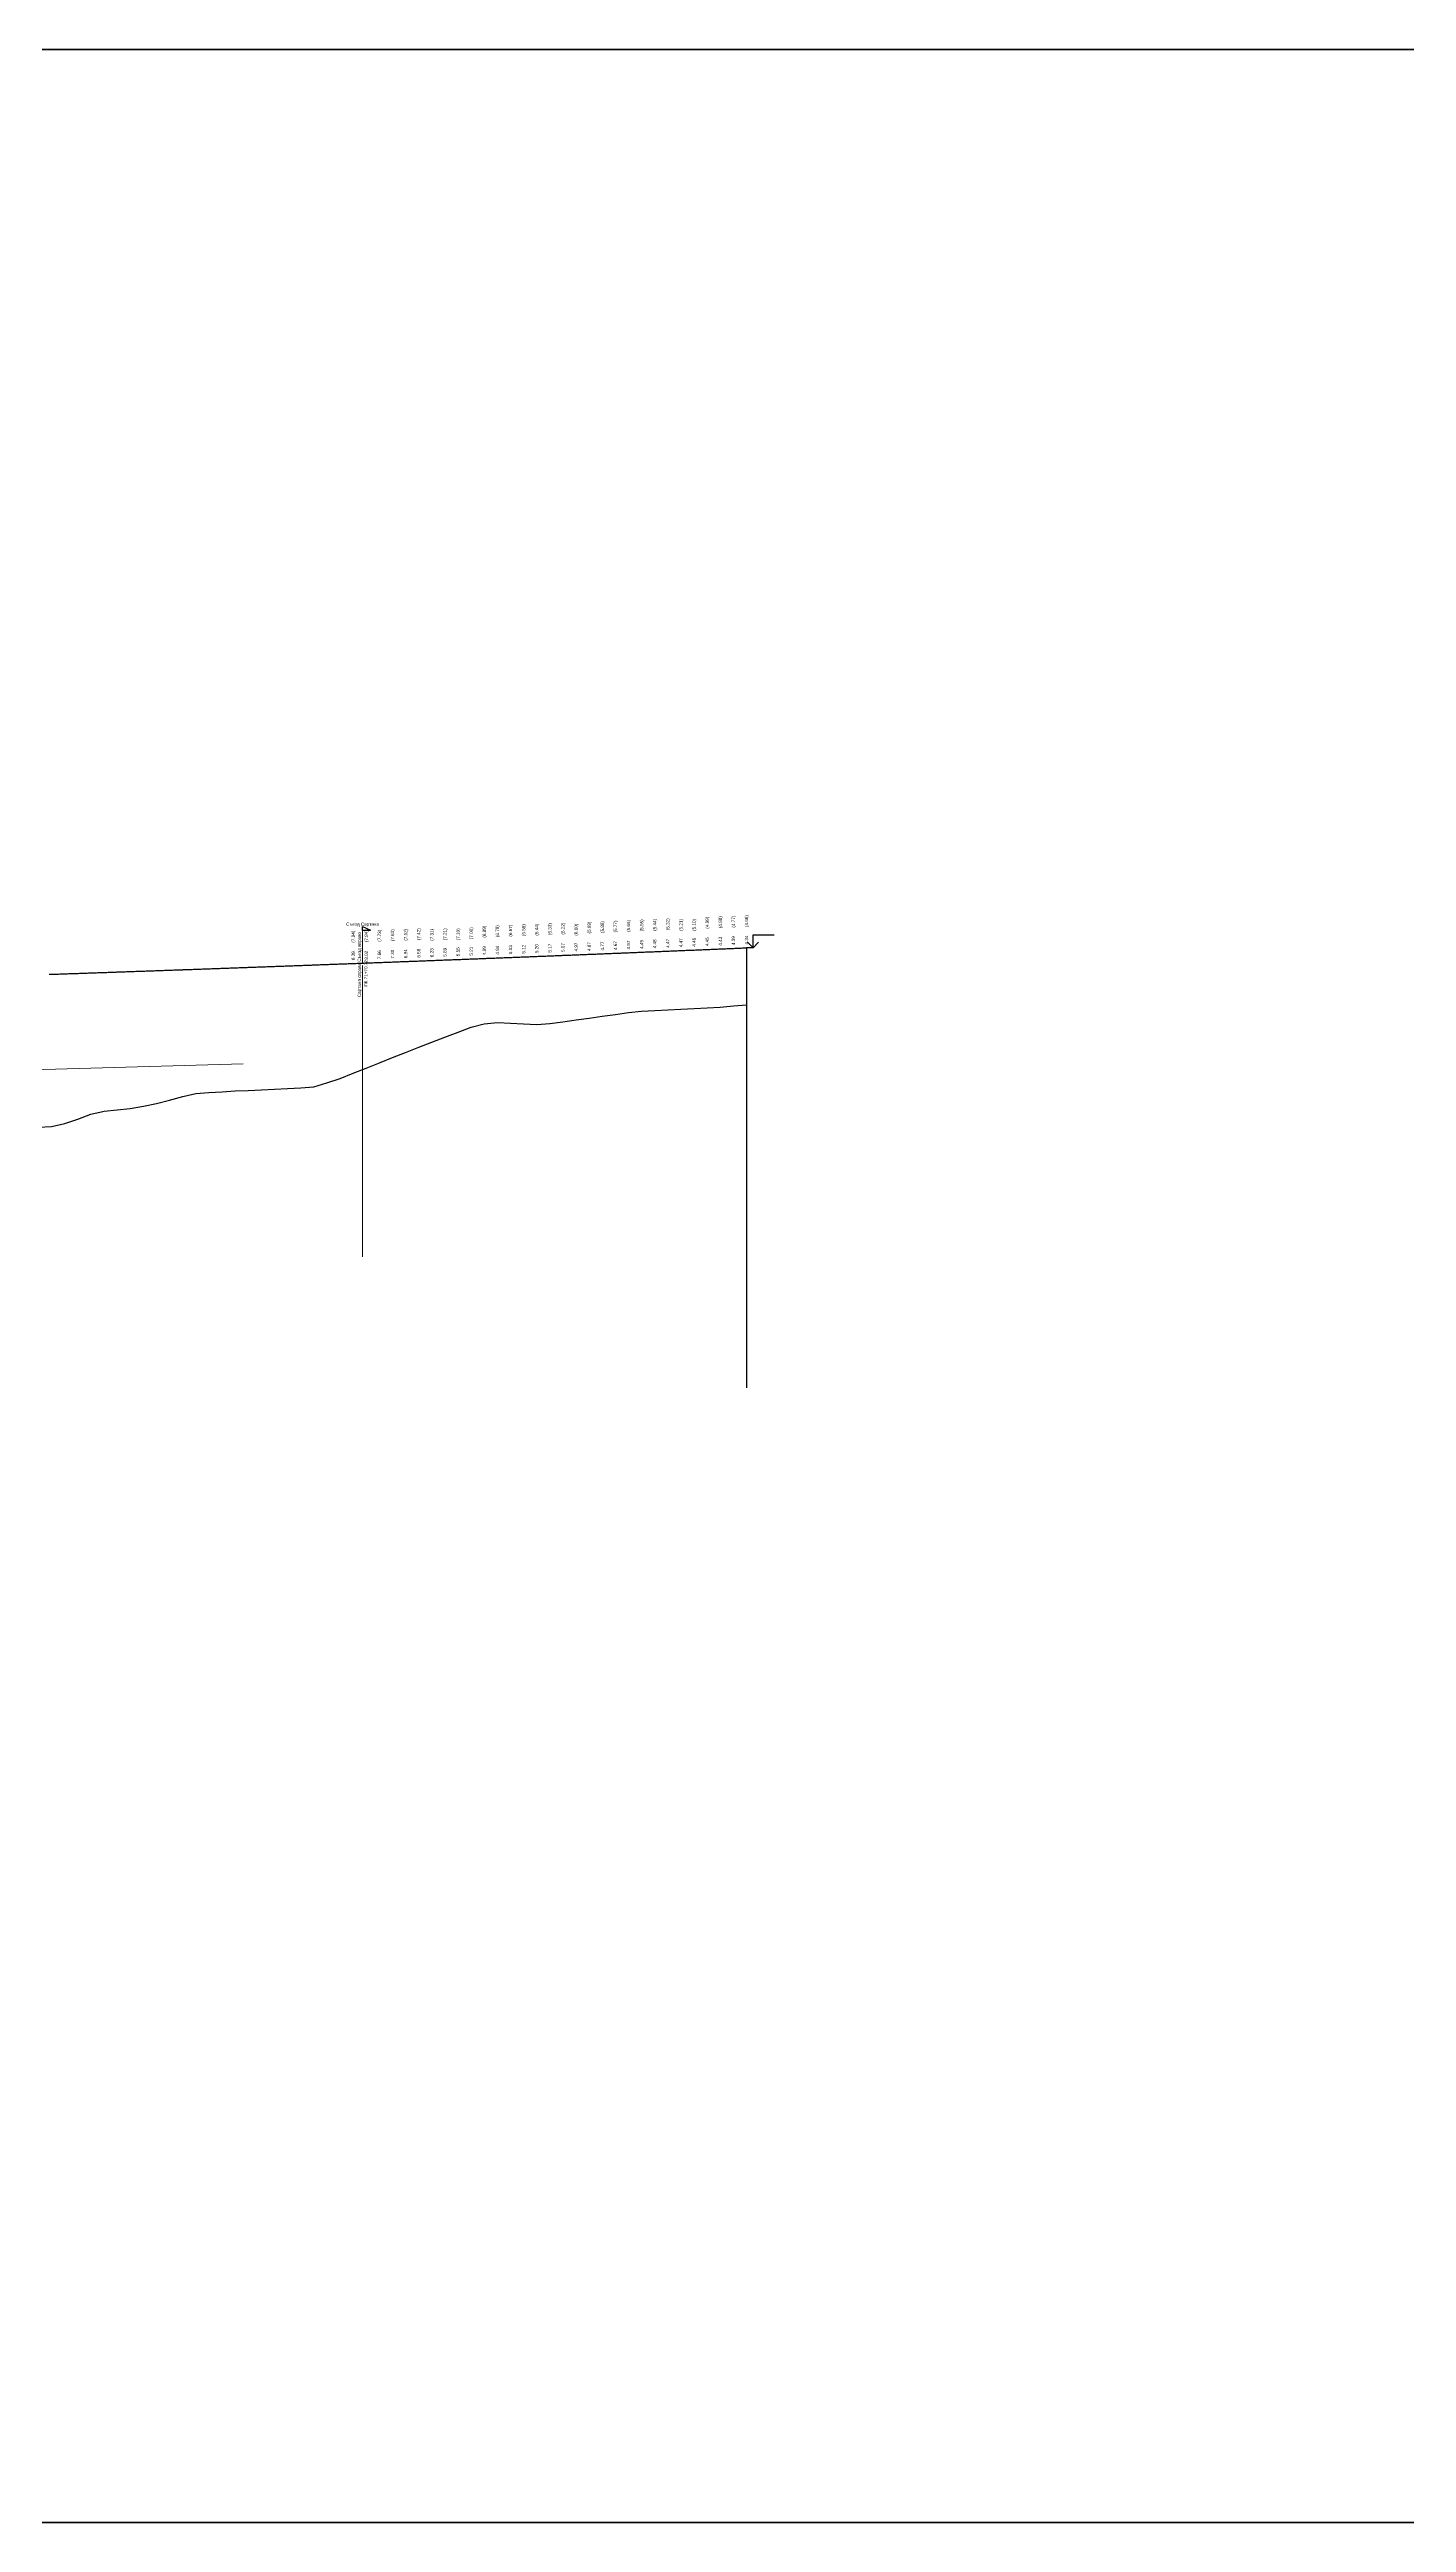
# Model space of a CAD drawing. Header units: millimetres. Extents: x 1864 to 10174863, y -4887456 to 5366151.
# Drawn here: x 9967856 to 10071359, y -94895 to 93729 of the extents above; entities that cross this region are included whole.
import ezdxf
from ezdxf.enums import TextEntityAlignment as Align

# ---------------------------------------------------------------- set-up
doc = ezdxf.new("R2018")
doc.units = ezdxf.units.MM
doc.linetypes.add('axis', pattern=[1.11, 0.75, -0.12, 0.12, -0.12])
for name, color, linetype, lineweight in [('1-Бетон', 106, 'Continuous', 35), ('1-Примечания', 4, 'Continuous', 25), ('1-Размеры', 1, 'Continuous', 25), ('1-Текст_3', 250, 'Continuous', 25), ('ИС_Тонкая', 3, 'Continuous', 18)]:
    doc.layers.add(name, color=color, linetype=linetype, lineweight=lineweight)
for name, color, linetype in [('Коммуникации', 7, 'Continuous'), ('Красный профиль', 1, 'Continuous'), ('Рабочие отметки', 7, 'Continuous'), ('Рабочие отметки доп.', 7, 'Continuous'), ('Рассекаемые подобъекты', 7, 'Continuous'), ('Черный профиль', 3, 'Continuous')]:
    doc.layers.add(name, color=color, linetype=linetype)
doc.styles.get("Standard").update_dxf_attribs({"font": 'arial.ttf'})

# ---------------------------------------------------------------- blocks, each defined once
blk = doc.blocks.new('*U457')
at = {"layer": '1-Примечания', "linetype": 'Continuous'}
blk.add_line((0, 0), (-2.5, 0), dxfattribs=at)
for points in [[(2.12, 2.12), (0, 0), (-2.12, 2.12)], [(0, 0), (0, 5), (8, 5)]]:
    blk.add_lwpolyline(points, dxfattribs=at)
at = {"layer": '1-Текст_3', "lineweight": 30, "oblique": 15, "width": 0.8, "flags": 104}
blk.add_attdef('ПРИМЕЧАНИЕ', text='', height=3, dxfattribs=at).set_placement((4, 4.25), align=Align.TOP_CENTER)
blk.add_attdef('ВЫСОТА', text='', height=3, dxfattribs=at).set_placement((4.13, 7.17), align=Align.MIDDLE_CENTER)

msp = doc.modelspace()

# ---------------------------------------------------------------- linework, layer by layer
at = {"layer": '1-Бетон', "color": 1}
msp.add_lwpolyline([(9585199.1, 93728.7), (10174863.3, 93728.7), (10174863.3, -94895.3), (9585199.1, -94895.3)], close=True, dxfattribs=at)
at = {"layer": 'ИС_Тонкая'}
msp.add_lwpolyline([(9942356.7, 15225.8), (9982639.5, 16353.3)], dxfattribs=at)
at = {"layer": 'Коммуникации', "linetype": 'Continuous'}
for p, q in [((9991735, 26545.4), (9991735, 26845.4)), ((9991735, 26845.4), (9992335, 26545.4)), ((9991735, 26545.4), (9992335, 26545.4))]:
    msp.add_line(p, q, dxfattribs=at)
at = {"layer": 'Коммуникации', "linetype": 'Continuous', "lineweight": 15}
msp.add_line((9991735, 26545.4), (9991735, 24045.4), dxfattribs=at)
at = {"layer": 'Красный профиль', "linetype": 'Continuous'}
msp.add_line((10021018.1, 25210), (10021018.1, -8355.7), dxfattribs=at)
at = {"layer": 'Красный профиль', "linetype": 'Continuous', "flags": 128}
msp.add_lwpolyline([(9967836.5, 23188.5), (9967936.5, 23191.9), (9968018.1, 23194.7), (9968036.5, 23195.3), (9968136.4, 23198.7), (9968236.4, 23202.2), (9968336.4, 23205.6), (9968436.3, 23209), (9968536.3, 23212.4), (9968636.3, 23215.8), (9968736.2, 23219.2), (9968836.2, 23222.7), (9968936.1, 23226.1), (9969018.1, 23228.9), (9969036.1, 23229.5), (9969136.1, 23232.9), (9969236, 23236.4), (9969336, 23239.8), (9969436, 23243.2), (9969535.9, 23246.7), (9969635.9, 23250.1), (9969735.9, 23253.5), (9969835.8, 23257), (9969935.8, 23260.4), (9970018.1, 23263.2), (9970035.8, 23263.8), (9970135.7, 23267.3), (9970235.7, 23270.7), (9970335.7, 23274.2), (9970435.6, 23277.6), (9970535.6, 23281.1), (9970635.6, 23284.5), (9970735.5, 23288), (9970835.5, 23291.4), (9970935.5, 23294.9), (9971018.1, 23297.7), (9971035.4, 23298.3), (9971135.4, 23301.8), (9971235.4, 23305.2), (9971335.3, 23308.7), (9971435.3, 23312.2), (9971535.2, 23315.6), (9971635.2, 23319.1), (9971735.2, 23322.5), (9971835.1, 23326), (9971935.1, 23329.5), (9972018.1, 23332.4), (9972035.1, 23333), (9972135, 23336.4), (9972235, 23339.9), (9972335, 23343.4), (9972434.9, 23346.8), (9972534.9, 23350.3), (9972634.9, 23353.8), (9972734.8, 23357.3), (9972834.8, 23360.8), (9972934.8, 23364.2), (9973018.1, 23367.1), (9973034.7, 23367.7), (9973134.7, 23371.2), (9973234.7, 23374.7), (9973334.6, 23378.2), (9973434.6, 23381.7), (9973534.6, 23385.2), (9973634.5, 23388.7), (9973734.5, 23392.2), (9973834.4, 23395.7), (9973934.4, 23399.1), (9974018.1, 23402.1), (9974034.4, 23402.6), (9974134.3, 23406.1), (9974234.3, 23409.6), (9974334.3, 23413.2), (9974434.2, 23416.7), (9974534.2, 23420.2), (9974634.2, 23423.7), (9974734.1, 23427.2), (9974834.1, 23430.7), (9974934.1, 23434.2), (9975018.1, 23437.2), (9975034, 23437.7), (9975134, 23441.2), (9975234, 23444.7), (9975333.9, 23448.3), (9975433.9, 23451.8), (9975533.9, 23455.3), (9975633.8, 23458.8), (9975733.8, 23462.4), (9975833.8, 23465.9), (9975933.7, 23469.4), (9976018.1, 23472.4), (9976033.7, 23472.9), (9976133.6, 23476.5), (9976233.6, 23480), (9976333.6, 23483.5), (9976433.5, 23487.1), (9976533.5, 23490.6), (9976633.5, 23494.1), (9976733.4, 23497.7), (9976833.4, 23501.2), (9976933.4, 23504.8), (9977018.1, 23507.8), (9977033.3, 23508.3), (9977133.3, 23511.8), (9977233.3, 23515.4), (9977333.2, 23518.9), (9977433.2, 23522.5), (9977533.2, 23526), (9977633.1, 23529.6), (9977733.1, 23533.1), (9977833.1, 23536.7), (9977933, 23540.2), (9978018.1, 23543.3), (9978033, 23543.8), (9978133, 23547.4), (9978232.9, 23550.9), (9978332.9, 23554.5), (9978432.9, 23558), (9978532.8, 23561.6), (9978632.8, 23565.2), (9978732.7, 23568.7), (9978832.7, 23572.3), (9978932.7, 23575.9), (9979018.1, 23578.9), (9979032.6, 23579.5), (9979132.6, 23583), (9979232.6, 23586.6), (9979332.5, 23590.2), (9979432.5, 23593.8), (9979532.5, 23597.3), (9979632.4, 23600.9), (9979732.4, 23604.5), (9979832.4, 23608.1), (9979932.3, 23611.7), (9980018.1, 23614.8), (9980032.3, 23615.3), (9980132.3, 23618.9), (9980232.2, 23622.4), (9980332.2, 23626), (9980432.2, 23629.6), (9980532.1, 23633.2), (9980632.1, 23636.8), (9980732.1, 23640.4), (9980832, 23644), (9980932, 23647.6), (9981018.1, 23650.7), (9981031.9, 23651.2), (9981131.9, 23654.8), (9981231.9, 23658.4), (9981331.8, 23662), (9981431.8, 23665.6), (9981531.8, 23669.2), (9981631.7, 23672.9), (9981731.7, 23676.5), (9981831.7, 23680.1), (9981931.6, 23683.7), (9982018.1, 23686.8), (9982031.6, 23687.3), (9982131.6, 23690.9), (9982231.5, 23694.6), (9982331.5, 23698.2), (9982431.5, 23701.8), (9982531.4, 23705.4), (9982631.4, 23709), (9982731.4, 23712.7), (9982831.3, 23716.3), (9982931.3, 23719.9), (9983018.1, 23723.1), (9983031.3, 23723.6), (9983131.2, 23727.2), (9983231.2, 23730.8), (9983331.2, 23734.5), (9983431.1, 23738.1), (9983531.1, 23741.7), (9983631, 23745.4), (9983731, 23749), (9983831, 23752.7), (9983930.9, 23756.3), (9984018.1, 23759.5), (9984030.9, 23760), (9984130.9, 23763.6), (9984230.8, 23767.3), (9984330.8, 23770.9), (9984430.8, 23774.6), (9984530.7, 23778.2), (9984630.7, 23781.9), (9984730.7, 23785.5), (9984830.6, 23789.2), (9984930.6, 23792.8), (9985018.1, 23796), (9985030.6, 23796.5), (9985130.5, 23800.2), (9985230.5, 23803.8), (9985330.5, 23807.5), (9985430.4, 23811.2), (9985530.4, 23814.8), (9985630.4, 23818.5), (9985730.3, 23822.2), (9985830.3, 23825.8), (9985930.2, 23829.5), (9986018.1, 23832.7), (9986030.2, 23833.2), (9986130.2, 23836.9), (9986230.1, 23840.5), (9986330.1, 23844.2), (9986430.1, 23847.9), (9986530, 23851.6), (9986630, 23855.3), (9986730, 23859), (9986829.9, 23862.6), (9986929.9, 23866.3), (9987018.1, 23869.6), (9987029.9, 23870), (9987129.8, 23873.7), (9987229.8, 23877.4), (9987329.8, 23881.1), (9987429.7, 23884.8), (9987529.7, 23888.5), (9987629.7, 23892.2), (9987729.6, 23895.9), (9987829.6, 23899.6), (9987929.6, 23903.3), (9988018.1, 23906.6), (9988029.5, 23907), (9988129.5, 23910.7), (9988229.5, 23914.4), (9988329.4, 23918.1), (9988429.4, 23921.8), (9988529.3, 23925.5), (9988629.3, 23929.3), (9988729.3, 23933), (9988829.2, 23936.7), (9988929.2, 23940.4), (9989018.1, 23943.7), (9989029.2, 23944.1), (9989129.1, 23947.9), (9989229.1, 23951.6), (9989329.1, 23955.3), (9989429, 23959), (9989529, 23962.8), (9989629, 23966.5), (9989728.9, 23970.2), (9989828.9, 23973.9), (9989928.9, 23977.7), (9990018.1, 23981), (9990028.8, 23981.4), (9990128.8, 23985.1), (9990228.8, 23988.9), (9990328.7, 23992.6), (9990428.7, 23996.4), (9990528.7, 24000.1), (9990628.6, 24003.8), (9990728.6, 24007.6), (9990828.5, 24011.3), (9990928.5, 24015.1), (9991018.1, 24018.4), (9991028.5, 24018.8), (9991128.4, 24022.6), (9991228.4, 24026.3), (9991328.4, 24030.1), (9991428.3, 24033.8), (9991528.3, 24037.6), (9991628.3, 24041.4), (9991728.2, 24045.1), (9991828.2, 24048.9), (9991928.2, 24052.6), (9992018.1, 24056), (9992028.1, 24056.4), (9992128.1, 24060.2), (9992228.1, 24063.9), (9992328, 24067.7), (9992428, 24071.5), (9992528, 24075.2), (9992627.9, 24079), (9992727.9, 24082.8), (9992827.9, 24086.6), (9992927.8, 24090.3), (9993018.1, 24093.8), (9993027.8, 24094.1), (9993127.7, 24097.9), (9993227.7, 24101.7), (9993327.7, 24105.5), (9993427.6, 24109.2), (9993527.6, 24113), (9993627.6, 24116.8), (9993727.5, 24120.6), (9993827.5, 24124.4), (9993927.5, 24128.2), (9994018.1, 24131.6), (9994027.4, 24132), (9994127.4, 24135.8), (9994227.4, 24139.6), (9994327.3, 24143.4), (9994427.3, 24147.2), (9994527.3, 24151), (9994627.2, 24154.8), (9994727.2, 24158.6), (9994827.2, 24162.4), (9994927.1, 24166.2), (9995018.1, 24169.7), (9995027.1, 24170), (9995127.1, 24173.8), (9995227, 24177.6), (9995327, 24181.4), (9995427, 24185.2), (9995526.9, 24189.1), (9995626.9, 24192.9), (9995726.8, 24196.7), (9995826.8, 24200.5), (9995926.8, 24204.3), (9996018.1, 24207.8), (9996026.7, 24208.2), (9996126.7, 24212), (9996226.7, 24215.8), (9996326.6, 24219.6), (9996426.6, 24223.5), (9996526.6, 24227.3), (9996626.5, 24231.1), (9996726.5, 24235), (9996826.5, 24238.8), (9996926.4, 24242.6), (9997018.1, 24246.1), (9997026.4, 24246.5), (9997126.4, 24250.3), (9997226.3, 24254.1), (9997326.3, 24258), (9997426.3, 24261.8), (9997526.2, 24265.7), (9997626.2, 24269.5), (9997726.2, 24273.4), (9997826.1, 24277.2), (9997926.1, 24281.1), (9998018.1, 24284.6), (9998026, 24284.9), (9998126, 24288.8), (9998226, 24292.6), (9998325.9, 24296.5), (9998425.9, 24300.3), (9998525.9, 24304.2), (9998625.8, 24308.1), (9998725.8, 24311.9), (9998825.8, 24315.8), (9998925.7, 24319.7), (9999018.1, 24323.2), (9999025.7, 24323.5), (9999125.7, 24327.4), (9999225.6, 24331.3), (9999325.6, 24335.1), (9999425.6, 24339), (9999525.5, 24342.9), (9999625.5, 24346.8), (9999725.5, 24350.6), (9999825.4, 24354.5), (9999925.4, 24358.4), (10000018.1, 24362), (10000025.4, 24362.3), (10000125.3, 24366.2), (10000225.3, 24370), (10000325.3, 24373.9), (10000425.2, 24377.8), (10000525.2, 24381.7), (10000625.1, 24385.6), (10000725.1, 24389.5), (10000825.1, 24393.4), (10000925, 24397.3), (10001018.1, 24400.9), (10001025, 24401.2), (10001125, 24405.1), (10001224.9, 24409), (10001324.9, 24412.9), (10001424.9, 24416.8), (10001524.8, 24420.7), (10001624.8, 24424.6), (10001724.8, 24428.5), (10001824.7, 24432.4), (10001924.7, 24436.3), (10002018.1, 24440), (10002024.7, 24440.2), (10002124.6, 24444.1), (10002224.6, 24448), (10002324.6, 24451.9), (10002424.5, 24455.9), (10002524.5, 24459.8), (10002624.5, 24463.7), (10002724.4, 24467.6), (10002824.4, 24471.5), (10002924.3, 24475.5), (10003018.1, 24479.2), (10003024.3, 24479.4), (10003124.3, 24483.3), (10003224.2, 24487.3), (10003324.2, 24491.2), (10003424.2, 24495.1), (10003524.1, 24499), (10003624.1, 24503), (10003724.1, 24506.9), (10003824, 24510.9), (10003924, 24514.8), (10004018.1, 24518.5), (10004024, 24518.7), (10004123.9, 24522.7), (10004223.9, 24526.6), (10004323.9, 24530.6), (10004423.8, 24534.5), (10004523.8, 24538.5), (10004623.8, 24542.4), (10004723.7, 24546.4), (10004823.7, 24550.3), (10004923.7, 24554.3), (10005018.1, 24558), (10005023.6, 24558.2), (10005123.6, 24562.2), (10005223.6, 24566.1), (10005323.5, 24570.1), (10005423.5, 24574.1), (10005523.4, 24578), (10005623.4, 24582), (10005723.4, 24585.9), (10005823.3, 24589.9), (10005923.3, 24593.9), (10006018.1, 24597.6), (10006023.3, 24597.9), (10006123.2, 24601.8), (10006223.2, 24605.8), (10006323.2, 24609.8), (10006423.1, 24613.7), (10006523.1, 24617.7), (10006623.1, 24621.7), (10006723, 24625.7), (10006823, 24629.7), (10006923, 24633.6), (10007018.1, 24637.4), (10007022.9, 24637.6), (10007122.9, 24641.6), (10007222.9, 24645.6), (10007322.8, 24649.6), (10007422.8, 24653.6), (10007522.8, 24657.6), (10007622.7, 24661.6), (10007722.7, 24665.6), (10007822.6, 24669.6), (10007922.6, 24673.6), (10008018.1, 24677.4), (10008022.6, 24677.6), (10008122.5, 24681.6), (10008222.5, 24685.6), (10008322.5, 24689.6), (10008422.4, 24693.6), (10008522.4, 24697.6), (10008622.4, 24701.6), (10008722.3, 24705.6), (10008822.3, 24709.6), (10008922.3, 24713.6), (10009018.1, 24717.5), (10009022.2, 24717.6), (10009122.2, 24721.6), (10009222.2, 24725.7), (10009322.1, 24729.7), (10009422.1, 24733.7), (10009522.1, 24737.7), (10009622, 24741.7), (10009722, 24745.8), (10009822, 24749.8), (10009921.9, 24753.8), (10010018.1, 24757.7), (10010021.9, 24757.9), (10010121.8, 24761.9), (10010221.8, 24765.9), (10010321.8, 24769.9), (10010421.7, 24774), (10010521.7, 24778), (10010621.7, 24782.1), (10010721.6, 24786.1), (10010821.6, 24790.1), (10010921.6, 24794.2), (10011018.1, 24798.1), (10011021.5, 24798.2), (10011121.5, 24802.3), (10011221.5, 24806.3), (10011321.4, 24810.4), (10011421.4, 24814.4), (10011521.4, 24818.5), (10011621.3, 24822.5), (10011721.3, 24826.6), (10011821.3, 24830.6), (10011921.2, 24834.7), (10012018.1, 24838.6), (10012021.2, 24838.7), (10012121.2, 24842.8), (10012221.1, 24846.9), (10012321.1, 24850.9), (10012421.1, 24855), (10012521, 24859), (10012621, 24863.1), (10012720.9, 24867.2), (10012820.9, 24871.3), (10012920.9, 24875.3), (10013018.1, 24879.3), (10013020.8, 24879.4), (10013120.8, 24883.5), (10013220.8, 24887.5), (10013320.7, 24891.6), (10013420.7, 24895.7), (10013520.7, 24899.8), (10013620.6, 24903.9), (10013720.6, 24907.9), (10013820.6, 24912), (10013920.5, 24916.1), (10014018.1, 24920.1), (10014020.5, 24920.2), (10014120.5, 24924.3), (10014220.4, 24928.4), (10014320.4, 24932.5), (10014420.4, 24936.6), (10014520.3, 24940.7), (10014620.3, 24944.8), (10014720.3, 24948.9), (10014820.2, 24953), (10014920.2, 24957.1), (10015018.1, 24961.1), (10015020.1, 24961.2), (10015120.1, 24965.3), (10015220.1, 24969.4), (10015320, 24973.5), (10015420, 24977.6), (10015520, 24981.7), (10015619.9, 24985.8), (10015719.9, 24989.9), (10015819.9, 24994), (10015919.8, 24998.2), (10016018.1, 25002.2), (10016019.8, 25002.3), (10016119.8, 25006.4), (10016219.7, 25010.5), (10016319.7, 25014.6), (10016419.7, 25018.8), (10016519.6, 25022.9), (10016619.6, 25027), (10016719.6, 25031.1), (10016819.5, 25035.3), (10016919.5, 25039.4), (10017018.1, 25043.5), (10017019.5, 25043.5), (10017119.4, 25047.7), (10017219.4, 25051.8), (10017319.4, 25055.9), (10017419.3, 25060.1), (10017519.3, 25064.2), (10017619.2, 25068.3), (10017719.2, 25072.5), (10017819.2, 25076.6), (10017919.1, 25080.8), (10018018.1, 25084.9), (10018019.1, 25084.9), (10018119.1, 25089.1), (10018219, 25093.2), (10018319, 25097.4), (10018419, 25101.5), (10018518.9, 25105.7), (10018618.9, 25109.8), (10018718.9, 25114), (10018818.8, 25118.1), (10018918.8, 25122.3), (10019018.1, 25126.4), (10019018.8, 25126.5), (10019118.7, 25130.6), (10019218.7, 25134.8), (10019318.7, 25139), (10019418.6, 25143.1), (10019518.6, 25147.3), (10019618.6, 25151.5), (10019718.5, 25155.6), (10019818.5, 25159.8), (10019918.4, 25164), (10020018.1, 25168.1), (10020018.4, 25168.2), (10020118.4, 25172.3), (10020218.3, 25176.5), (10020318.3, 25180.7), (10020418.3, 25184.9), (10020518.2, 25189.1), (10020618.2, 25193.2), (10020718.2, 25197.4), (10020818.1, 25201.6), (10020918.1, 25205.8), (10021018.1, 25210)], dxfattribs=at)
at = {"layer": 'Рассекаемые подобъекты', "color": 7, "linetype": 'axis', "lineweight": 15, "ltscale": 15}
msp.add_line((9991735.3, 23889.1), (9991735.3, 1644.3), dxfattribs=at)
at = {"layer": 'Черный профиль', "linetype": 'Continuous', "flags": 128}
msp.add_lwpolyline([(9967018.1, 11534.2), (9968018.1, 11583.8), (9969018.1, 11802.2), (9970018.1, 12147.9), (9971018.1, 12525.4), (9972018.1, 12742.2), (9973018.1, 12842.9), (9974018.1, 12949.4), (9975018.1, 13133.1), (9976018.1, 13338.9), (9977018.1, 13582.8), (9978018.1, 13863.2), (9979018.1, 14103.1), (9980018.1, 14168.5), (9981018.1, 14230.7), (9982018.1, 14289.9), (9983018.1, 14336.1), (9984018.1, 14382.2), (9985018.1, 14432.1), (9986018.1, 14487.4), (9987018.1, 14542.8), (9988018.1, 14617.4), (9989018.1, 14902.1), (9990018.1, 15240.5), (9991018.1, 15638.9), (9992018.1, 16037.2), (9993018.1, 16435.3), (9994018.1, 16833.3), (9995018.1, 17231.2), (9996018.1, 17628.9), (9997018.1, 18016.1), (9998018.1, 18396.9), (9999018.1, 18777.6), (10000018.1, 19153.2), (10001018.1, 19412.1), (10002018.1, 19503.1), (10003018.1, 19452.1), (10004018.1, 19400.8), (10005018.1, 19354.6), (10006018.1, 19429.9), (10007018.1, 19569.7), (10008018.1, 19709.2), (10009018.1, 19848.5), (10010018.1, 19987.4), (10011018.1, 20126), (10012018.1, 20264.3), (10013018.1, 20388.2), (10014018.1, 20437.8), (10015018.1, 20487.4), (10016018.1, 20537), (10017018.1, 20586.5), (10018018.1, 20636.1), (10019018.1, 20695), (10020018.1, 20781.7), (10021018.1, 20870.4), (10021018.1, 20870.4)], dxfattribs=at)

# ---------------------------------------------------------------- block references
at = {"layer": '1-Размеры', "transparency": 33554687}
ref = msp.add_blockref('*U457', (10021518.1, 25210), dxfattribs=dict(at, xscale=200, yscale=200, zscale=200, rotation=0.0002819284350356194))
lines = msp.add_mtext('\\W0.8000;25.21', dxfattribs={"layer": '1-Текст_3', "insert": (10022343.4, 26643.5), "char_height": 2.5, "attachment_point": 1, "rotation": 0.000282, "bg_fill": 3, "box_fill_scale": 1, "bg_fill_color": 256, "bg_fill_transparency": 0})
ref.add_attrib('ВЫСОТА', '', (10022343.4, 26643.5)).embed_mtext(lines)
lines = msp.add_mtext('\\W0.8000;', dxfattribs={"layer": '1-Текст_3', "insert": (10022318.1, 26060), "char_height": 2.5, "attachment_point": 1, "rotation": 0.000282, "bg_fill": 3, "box_fill_scale": 1, "bg_fill_color": 256, "bg_fill_transparency": 0})
ref.add_attrib('ПРИМЕЧАНИЕ', '', (10022318.1, 26060)).embed_mtext(lines)

# ---------------------------------------------------------------- texts
at = {"layer": 'Коммуникации', "linetype": 'Continuous', "lineweight": 15}
msp.add_text('Сартана справа Съезд вправо', height=250, rotation=90.000002, dxfattribs=at).set_placement((9991610, 26420.4), align=Align.RIGHT)
msp.add_text('ПК 71+70.72', height=250, rotation=90.000002, dxfattribs=at).set_placement((9991860, 24274.5), align=Align.TOP_RIGHT)
at = {"layer": 'Рабочие отметки', "linetype": 'Continuous'}
for s, p in [('8.38', (9991018.1, 24268.4)), ('8.02', (9992018.1, 24306)), ('7.66', (9993018.1, 24343.8)), ('7.30', (9994018.1, 24381.6)), ('6.94', (9995018.1, 24419.7)), ('6.58', (9996018.1, 24457.8)), ('6.23', (9997018.1, 24496.1)), ('5.89', (9998018.1, 24534.6)), ('5.55', (9999018.1, 24573.2)), ('5.21', (10000018.1, 24612)), ('4.99', (10001018.1, 24650.9)), ('4.94', (10002018.1, 24690)), ('5.03', (10003018.1, 24729.2)), ('5.12', (10004018.1, 24768.5)), ('5.20', (10005018.1, 24808)), ('5.17', (10006018.1, 24847.6)), ('5.07', (10007018.1, 24887.4)), ('4.97', (10008018.1, 24927.4)), ('4.87', (10009018.1, 24967.5)), ('4.77', (10010018.1, 25007.7)), ('4.67', (10011018.1, 25048.1)), ('4.57', (10012018.1, 25088.6)), ('4.49', (10013018.1, 25129.3)), ('4.48', (10014018.1, 25170.1)), ('4.47', (10015018.1, 25211.1)), ('4.47', (10016018.1, 25252.2)), ('4.46', (10017018.1, 25293.5)), ('4.45', (10018018.1, 25334.9)), ('4.43', (10019018.1, 25376.4)), ('4.39', (10020018.1, 25418.1)), ('4.34', (10021018.1, 25460))]:
    msp.add_text(s, height=250, rotation=90.000002, dxfattribs=at).set_placement(p, align=Align.MIDDLE_LEFT)
at = {"layer": 'Рабочие отметки доп.', "linetype": 'Continuous'}
for s, p in [('(7.94)', (9991018.1, 25601.8)), ('(7.84)', (9992018.1, 25639.4)), ('(7.73)', (9993018.1, 25677.1)), ('(7.63)', (9994018.1, 25715)), ('(7.52)', (9995018.1, 25753)), ('(7.42)', (9996018.1, 25791.2)), ('(7.31)', (9997018.1, 25746.1)), ('(7.21)', (9998018.1, 25784.6)), ('(7.10)', (9999018.1, 25781.6)), ('(7.00)', (10000018.1, 25862)), ('(6.89)', (10001018.1, 25984.2)), ('(6.78)', (10002018.1, 26023.3)), ('(6.67)', (10003018.1, 26062.5)), ('(6.55)', (10004018.1, 26101.8)), ('(6.44)', (10005018.1, 26141.3)), ('(6.33)', (10006018.1, 26181)), ('(6.22)', (10007018.1, 26220.8)), ('(6.10)', (10008018.1, 26135.7)), ('(5.99)', (10009018.1, 26300.8)), ('(5.88)', (10010018.1, 26341)), ('(5.77)', (10011018.1, 26381.4)), ('(5.66)', (10012018.1, 26421.9)), ('(5.55)', (10013018.1, 26462.6)), ('(5.44)', (10014018.1, 26503.4)), ('(5.32)', (10015018.1, 26544.4)), ('(5.21)', (10016018.1, 26502.2)), ('(5.10)', (10017018.1, 26501.8)), ('(4.99)', (10018018.1, 26668.2)), ('(4.88)', (10019018.1, 26709.8)), ('(4.77)', (10020018.1, 26751.5)), ('(4.66)', (10021018.1, 26793.3))]:
    msp.add_text(s, height=250, rotation=90.000002, dxfattribs=at).set_placement(p, align=Align.MIDDLE_LEFT)
at = {"layer": 'Рассекаемые подобъекты', "color": 7, "linetype": 'Continuous', "lineweight": 15}
msp.add_text('Съезд Сартана', height=250, dxfattribs=at).set_placement((9991735.3, 26889.1), align=Align.CENTER)

doc.saveas('drawing.dxf')
